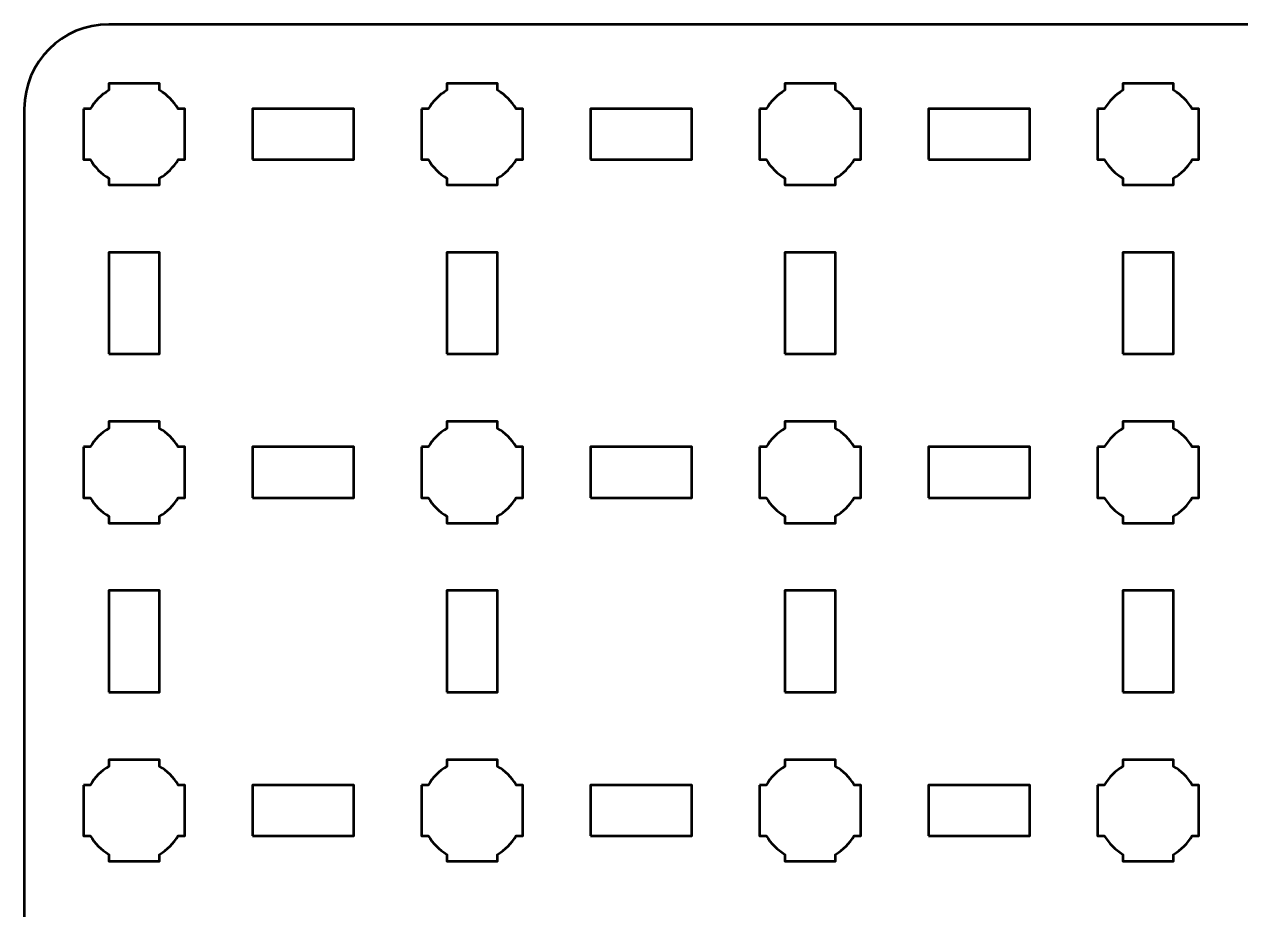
# Model space of a CAD drawing. Header units: centimetres. Extents: x -18.1 to -2.9, y -20.5 to -9.2.
# Drawn here: x -18.15 to -10.95, y -14.44 to -9.2 of the extents above; entities that cross this region are included whole.
import ezdxf

# ---------------------------------------------------------------- set-up
doc = ezdxf.new("R2010")
doc.units = ezdxf.units.CM
doc.header["$MEASUREMENT"] = 0
doc.layers.add('Layer 1', color=7, linetype='Continuous')

msp = doc.modelspace()

# ---------------------------------------------------------------- linework, layer by layer
at = {"layer": 'Layer 1', "lineweight": 53}
for points in [[(-16.8, -10), (-16.2, -10), (-16.2, -9.7), (-16.8, -9.7), (-16.8, -10)], [(-14.8, -10), (-14.2, -10), (-14.2, -9.7), (-14.8, -9.7), (-14.8, -10)], [(-12.8, -10), (-12.2, -10), (-12.2, -9.7), (-12.8, -9.7), (-12.8, -10)], [(-17.65, -11.15), (-17.35, -11.15), (-17.35, -10.55), (-17.65, -10.55), (-17.65, -11.15)], [(-15.65, -11.15), (-15.35, -11.15), (-15.35, -10.55), (-15.65, -10.55), (-15.65, -11.15)], [(-13.65, -11.15), (-13.35, -11.15), (-13.35, -10.55), (-13.65, -10.55), (-13.65, -11.15)], [(-11.65, -11.15), (-11.35, -11.15), (-11.35, -10.55), (-11.65, -10.55), (-11.65, -11.15)], [(-16.8, -12), (-16.2, -12), (-16.2, -11.7), (-16.8, -11.7), (-16.8, -12)], [(-14.8, -12), (-14.2, -12), (-14.2, -11.7), (-14.8, -11.7), (-14.8, -12)], [(-12.8, -12), (-12.2, -12), (-12.2, -11.7), (-12.8, -11.7), (-12.8, -12)], [(-17.65, -13.15), (-17.35, -13.15), (-17.35, -12.55), (-17.65, -12.55), (-17.65, -13.15)], [(-15.65, -13.15), (-15.35, -13.15), (-15.35, -12.55), (-15.65, -12.55), (-15.65, -13.15)], [(-13.65, -13.15), (-13.35, -13.15), (-13.35, -12.55), (-13.65, -12.55), (-13.65, -13.15)], [(-11.65, -13.15), (-11.35, -13.15), (-11.35, -12.55), (-11.65, -12.55), (-11.65, -13.15)], [(-16.8, -14), (-16.2, -14), (-16.2, -13.7), (-16.8, -13.7), (-16.8, -14)], [(-14.8, -14), (-14.2, -14), (-14.2, -13.7), (-14.8, -13.7), (-14.8, -14)], [(-12.8, -14), (-12.2, -14), (-12.2, -13.7), (-12.8, -13.7), (-12.8, -14)]]:
    msp.add_lwpolyline(points, close=True, dxfattribs=at)
for points, knots in [([(-18.15, -20), (-18.15, -20), (-18.15, -9.7), (-18.15, -9.7), (-18.15, -9.7), (-18.15, -9.42391), (-17.92609, -9.2), (-17.65, -9.2), (-17.65, -9.2), (-17.65, -9.2), (-3.35, -9.2), (-3.35, -9.2), (-3.35, -9.2), (-3.07391, -9.2), (-2.85, -9.42391), (-2.85, -9.7), (-2.85, -9.7), (-2.85, -9.7), (-2.85, -20), (-2.85, -20), (-2.85, -20), (-2.85, -20.27609), (-3.07391, -20.5), (-3.35, -20.5), (-3.35, -20.5), (-3.35, -20.5), (-17.65, -20.5), (-17.65, -20.5), (-17.65, -20.5), (-17.92609, -20.5), (-18.15, -20.27609), (-18.15, -20)], [0, 0, 0, 0, 0.125, 0.125, 0.125, 0.125, 0.25, 0.25, 0.25, 0.25, 0.375, 0.375, 0.375, 0.375, 0.5, 0.5, 0.5, 0.5, 0.625, 0.625, 0.625, 0.625, 0.75, 0.75, 0.75, 0.75, 0.875, 0.875, 0.875, 0.875, 1, 1, 1, 1]), ([(-17.8, -9.7), (-17.8, -9.7), (-17.75985, -9.7), (-17.75985, -9.7), (-17.75985, -9.7), (-17.7335, -9.65447), (-17.69553, -9.6165), (-17.65, -9.59015), (-17.65, -9.59015), (-17.65, -9.59015), (-17.65, -9.55), (-17.65, -9.55), (-17.65, -9.55), (-17.65, -9.55), (-17.5, -9.55), (-17.5, -9.55), (-17.5, -9.55), (-17.5, -9.55), (-17.35, -9.55), (-17.35, -9.55), (-17.35, -9.55), (-17.35, -9.55), (-17.35, -9.59015), (-17.35, -9.59015), (-17.35, -9.59015), (-17.30447, -9.6165), (-17.2665, -9.65447), (-17.24015, -9.7), (-17.24015, -9.7), (-17.24015, -9.7), (-17.2, -9.7), (-17.2, -9.7), (-17.2, -9.7), (-17.2, -9.7), (-17.2, -9.85), (-17.2, -9.85), (-17.2, -9.85), (-17.2, -9.85), (-17.2, -10), (-17.2, -10), (-17.2, -10), (-17.2, -10), (-17.24015, -10), (-17.24015, -10), (-17.24015, -10), (-17.2665, -10.04553), (-17.30447, -10.0835), (-17.35, -10.10985), (-17.35, -10.10985), (-17.35, -10.10985), (-17.35, -10.15), (-17.35, -10.15), (-17.35, -10.15), (-17.35, -10.15), (-17.5, -10.15), (-17.5, -10.15), (-17.5, -10.15), (-17.5, -10.15), (-17.65, -10.15), (-17.65, -10.15), (-17.65, -10.15), (-17.65, -10.15), (-17.65, -10.10985), (-17.65, -10.10985), (-17.65, -10.10985), (-17.69553, -10.0835), (-17.7335, -10.04553), (-17.75985, -10), (-17.75985, -10), (-17.75985, -10), (-17.8, -10), (-17.8, -10), (-17.8, -10), (-17.8, -10), (-17.8, -9.85), (-17.8, -9.85), (-17.8, -9.85), (-17.8, -9.85), (-17.8, -9.7), (-17.8, -9.7)], [0, 0, 0, 0, 0.05, 0.05, 0.05, 0.05, 0.1, 0.1, 0.1, 0.1, 0.15, 0.15, 0.15, 0.15, 0.2, 0.2, 0.2, 0.2, 0.25, 0.25, 0.25, 0.25, 0.3, 0.3, 0.3, 0.3, 0.35, 0.35, 0.35, 0.35, 0.4, 0.4, 0.4, 0.4, 0.45, 0.45, 0.45, 0.45, 0.5, 0.5, 0.5, 0.5, 0.55, 0.55, 0.55, 0.55, 0.6, 0.6, 0.6, 0.6, 0.65, 0.65, 0.65, 0.65, 0.7, 0.7, 0.7, 0.7, 0.75, 0.75, 0.75, 0.75, 0.8, 0.8, 0.8, 0.8, 0.85, 0.85, 0.85, 0.85, 0.9, 0.9, 0.9, 0.9, 0.95, 0.95, 0.95, 0.95, 1, 1, 1, 1]), ([(-15.8, -9.7), (-15.8, -9.7), (-15.75985, -9.7), (-15.75985, -9.7), (-15.75985, -9.7), (-15.7335, -9.65447), (-15.69553, -9.6165), (-15.65, -9.59015), (-15.65, -9.59015), (-15.65, -9.59015), (-15.65, -9.55), (-15.65, -9.55), (-15.65, -9.55), (-15.65, -9.55), (-15.5, -9.55), (-15.5, -9.55), (-15.5, -9.55), (-15.5, -9.55), (-15.35, -9.55), (-15.35, -9.55), (-15.35, -9.55), (-15.35, -9.55), (-15.35, -9.59015), (-15.35, -9.59015), (-15.35, -9.59015), (-15.30447, -9.6165), (-15.2665, -9.65447), (-15.24015, -9.7), (-15.24015, -9.7), (-15.24015, -9.7), (-15.2, -9.7), (-15.2, -9.7), (-15.2, -9.7), (-15.2, -9.7), (-15.2, -9.85), (-15.2, -9.85), (-15.2, -9.85), (-15.2, -9.85), (-15.2, -10), (-15.2, -10), (-15.2, -10), (-15.2, -10), (-15.24015, -10), (-15.24015, -10), (-15.24015, -10), (-15.2665, -10.04553), (-15.30447, -10.0835), (-15.35, -10.10985), (-15.35, -10.10985), (-15.35, -10.10985), (-15.35, -10.15), (-15.35, -10.15), (-15.35, -10.15), (-15.35, -10.15), (-15.5, -10.15), (-15.5, -10.15), (-15.5, -10.15), (-15.5, -10.15), (-15.65, -10.15), (-15.65, -10.15), (-15.65, -10.15), (-15.65, -10.15), (-15.65, -10.10985), (-15.65, -10.10985), (-15.65, -10.10985), (-15.69553, -10.0835), (-15.7335, -10.04553), (-15.75985, -10), (-15.75985, -10), (-15.75985, -10), (-15.8, -10), (-15.8, -10), (-15.8, -10), (-15.8, -10), (-15.8, -9.85), (-15.8, -9.85), (-15.8, -9.85), (-15.8, -9.85), (-15.8, -9.7), (-15.8, -9.7)], [0, 0, 0, 0, 0.05, 0.05, 0.05, 0.05, 0.1, 0.1, 0.1, 0.1, 0.15, 0.15, 0.15, 0.15, 0.2, 0.2, 0.2, 0.2, 0.25, 0.25, 0.25, 0.25, 0.3, 0.3, 0.3, 0.3, 0.35, 0.35, 0.35, 0.35, 0.4, 0.4, 0.4, 0.4, 0.45, 0.45, 0.45, 0.45, 0.5, 0.5, 0.5, 0.5, 0.55, 0.55, 0.55, 0.55, 0.6, 0.6, 0.6, 0.6, 0.65, 0.65, 0.65, 0.65, 0.7, 0.7, 0.7, 0.7, 0.75, 0.75, 0.75, 0.75, 0.8, 0.8, 0.8, 0.8, 0.85, 0.85, 0.85, 0.85, 0.9, 0.9, 0.9, 0.9, 0.95, 0.95, 0.95, 0.95, 1, 1, 1, 1]), ([(-13.8, -9.7), (-13.8, -9.7), (-13.75985, -9.7), (-13.75985, -9.7), (-13.75985, -9.7), (-13.7335, -9.65447), (-13.69553, -9.6165), (-13.65, -9.59015), (-13.65, -9.59015), (-13.65, -9.59015), (-13.65, -9.55), (-13.65, -9.55), (-13.65, -9.55), (-13.65, -9.55), (-13.5, -9.55), (-13.5, -9.55), (-13.5, -9.55), (-13.5, -9.55), (-13.35, -9.55), (-13.35, -9.55), (-13.35, -9.55), (-13.35, -9.55), (-13.35, -9.59015), (-13.35, -9.59015), (-13.35, -9.59015), (-13.30447, -9.6165), (-13.2665, -9.65447), (-13.24015, -9.7), (-13.24015, -9.7), (-13.24015, -9.7), (-13.2, -9.7), (-13.2, -9.7), (-13.2, -9.7), (-13.2, -9.7), (-13.2, -9.85), (-13.2, -9.85), (-13.2, -9.85), (-13.2, -9.85), (-13.2, -10), (-13.2, -10), (-13.2, -10), (-13.2, -10), (-13.24015, -10), (-13.24015, -10), (-13.24015, -10), (-13.2665, -10.04553), (-13.30447, -10.0835), (-13.35, -10.10985), (-13.35, -10.10985), (-13.35, -10.10985), (-13.35, -10.15), (-13.35, -10.15), (-13.35, -10.15), (-13.35, -10.15), (-13.5, -10.15), (-13.5, -10.15), (-13.5, -10.15), (-13.5, -10.15), (-13.65, -10.15), (-13.65, -10.15), (-13.65, -10.15), (-13.65, -10.15), (-13.65, -10.10985), (-13.65, -10.10985), (-13.65, -10.10985), (-13.69553, -10.0835), (-13.7335, -10.04553), (-13.75985, -10), (-13.75985, -10), (-13.75985, -10), (-13.8, -10), (-13.8, -10), (-13.8, -10), (-13.8, -10), (-13.8, -9.85), (-13.8, -9.85), (-13.8, -9.85), (-13.8, -9.85), (-13.8, -9.7), (-13.8, -9.7)], [0, 0, 0, 0, 0.05, 0.05, 0.05, 0.05, 0.1, 0.1, 0.1, 0.1, 0.15, 0.15, 0.15, 0.15, 0.2, 0.2, 0.2, 0.2, 0.25, 0.25, 0.25, 0.25, 0.3, 0.3, 0.3, 0.3, 0.35, 0.35, 0.35, 0.35, 0.4, 0.4, 0.4, 0.4, 0.45, 0.45, 0.45, 0.45, 0.5, 0.5, 0.5, 0.5, 0.55, 0.55, 0.55, 0.55, 0.6, 0.6, 0.6, 0.6, 0.65, 0.65, 0.65, 0.65, 0.7, 0.7, 0.7, 0.7, 0.75, 0.75, 0.75, 0.75, 0.8, 0.8, 0.8, 0.8, 0.85, 0.85, 0.85, 0.85, 0.9, 0.9, 0.9, 0.9, 0.95, 0.95, 0.95, 0.95, 1, 1, 1, 1]), ([(-11.8, -9.7), (-11.8, -9.7), (-11.75985, -9.7), (-11.75985, -9.7), (-11.75985, -9.7), (-11.7335, -9.65447), (-11.69553, -9.6165), (-11.65, -9.59015), (-11.65, -9.59015), (-11.65, -9.59015), (-11.65, -9.55), (-11.65, -9.55), (-11.65, -9.55), (-11.65, -9.55), (-11.5, -9.55), (-11.5, -9.55), (-11.5, -9.55), (-11.5, -9.55), (-11.35, -9.55), (-11.35, -9.55), (-11.35, -9.55), (-11.35, -9.55), (-11.35, -9.59015), (-11.35, -9.59015), (-11.35, -9.59015), (-11.30447, -9.6165), (-11.2665, -9.65447), (-11.24015, -9.7), (-11.24015, -9.7), (-11.24015, -9.7), (-11.2, -9.7), (-11.2, -9.7), (-11.2, -9.7), (-11.2, -9.7), (-11.2, -9.85), (-11.2, -9.85), (-11.2, -9.85), (-11.2, -9.85), (-11.2, -10), (-11.2, -10), (-11.2, -10), (-11.2, -10), (-11.24015, -10), (-11.24015, -10), (-11.24015, -10), (-11.2665, -10.04553), (-11.30447, -10.0835), (-11.35, -10.10985), (-11.35, -10.10985), (-11.35, -10.10985), (-11.35, -10.15), (-11.35, -10.15), (-11.35, -10.15), (-11.35, -10.15), (-11.5, -10.15), (-11.5, -10.15), (-11.5, -10.15), (-11.5, -10.15), (-11.65, -10.15), (-11.65, -10.15), (-11.65, -10.15), (-11.65, -10.15), (-11.65, -10.10985), (-11.65, -10.10985), (-11.65, -10.10985), (-11.69553, -10.0835), (-11.7335, -10.04553), (-11.75985, -10), (-11.75985, -10), (-11.75985, -10), (-11.8, -10), (-11.8, -10), (-11.8, -10), (-11.8, -10), (-11.8, -9.85), (-11.8, -9.85), (-11.8, -9.85), (-11.8, -9.85), (-11.8, -9.7), (-11.8, -9.7)], [0, 0, 0, 0, 0.05, 0.05, 0.05, 0.05, 0.1, 0.1, 0.1, 0.1, 0.15, 0.15, 0.15, 0.15, 0.2, 0.2, 0.2, 0.2, 0.25, 0.25, 0.25, 0.25, 0.3, 0.3, 0.3, 0.3, 0.35, 0.35, 0.35, 0.35, 0.4, 0.4, 0.4, 0.4, 0.45, 0.45, 0.45, 0.45, 0.5, 0.5, 0.5, 0.5, 0.55, 0.55, 0.55, 0.55, 0.6, 0.6, 0.6, 0.6, 0.65, 0.65, 0.65, 0.65, 0.7, 0.7, 0.7, 0.7, 0.75, 0.75, 0.75, 0.75, 0.8, 0.8, 0.8, 0.8, 0.85, 0.85, 0.85, 0.85, 0.9, 0.9, 0.9, 0.9, 0.95, 0.95, 0.95, 0.95, 1, 1, 1, 1]), ([(-17.8, -11.7), (-17.8, -11.7), (-17.75985, -11.7), (-17.75985, -11.7), (-17.75985, -11.7), (-17.7335, -11.65447), (-17.69553, -11.6165), (-17.65, -11.59015), (-17.65, -11.59015), (-17.65, -11.59015), (-17.65, -11.55), (-17.65, -11.55), (-17.65, -11.55), (-17.65, -11.55), (-17.5, -11.55), (-17.5, -11.55), (-17.5, -11.55), (-17.5, -11.55), (-17.35, -11.55), (-17.35, -11.55), (-17.35, -11.55), (-17.35, -11.55), (-17.35, -11.59015), (-17.35, -11.59015), (-17.35, -11.59015), (-17.30447, -11.6165), (-17.2665, -11.65447), (-17.24015, -11.7), (-17.24015, -11.7), (-17.24015, -11.7), (-17.2, -11.7), (-17.2, -11.7), (-17.2, -11.7), (-17.2, -11.7), (-17.2, -11.85), (-17.2, -11.85), (-17.2, -11.85), (-17.2, -11.85), (-17.2, -12), (-17.2, -12), (-17.2, -12), (-17.2, -12), (-17.24015, -12), (-17.24015, -12), (-17.24015, -12), (-17.2665, -12.04553), (-17.30447, -12.0835), (-17.35, -12.10985), (-17.35, -12.10985), (-17.35, -12.10985), (-17.35, -12.15), (-17.35, -12.15), (-17.35, -12.15), (-17.35, -12.15), (-17.5, -12.15), (-17.5, -12.15), (-17.5, -12.15), (-17.5, -12.15), (-17.65, -12.15), (-17.65, -12.15), (-17.65, -12.15), (-17.65, -12.15), (-17.65, -12.10985), (-17.65, -12.10985), (-17.65, -12.10985), (-17.69553, -12.0835), (-17.7335, -12.04553), (-17.75985, -12), (-17.75985, -12), (-17.75985, -12), (-17.8, -12), (-17.8, -12), (-17.8, -12), (-17.8, -12), (-17.8, -11.85), (-17.8, -11.85), (-17.8, -11.85), (-17.8, -11.85), (-17.8, -11.7), (-17.8, -11.7)], [0, 0, 0, 0, 0.05, 0.05, 0.05, 0.05, 0.1, 0.1, 0.1, 0.1, 0.15, 0.15, 0.15, 0.15, 0.2, 0.2, 0.2, 0.2, 0.25, 0.25, 0.25, 0.25, 0.3, 0.3, 0.3, 0.3, 0.35, 0.35, 0.35, 0.35, 0.4, 0.4, 0.4, 0.4, 0.45, 0.45, 0.45, 0.45, 0.5, 0.5, 0.5, 0.5, 0.55, 0.55, 0.55, 0.55, 0.6, 0.6, 0.6, 0.6, 0.65, 0.65, 0.65, 0.65, 0.7, 0.7, 0.7, 0.7, 0.75, 0.75, 0.75, 0.75, 0.8, 0.8, 0.8, 0.8, 0.85, 0.85, 0.85, 0.85, 0.9, 0.9, 0.9, 0.9, 0.95, 0.95, 0.95, 0.95, 1, 1, 1, 1]), ([(-15.8, -11.7), (-15.8, -11.7), (-15.75985, -11.7), (-15.75985, -11.7), (-15.75985, -11.7), (-15.7335, -11.65447), (-15.69553, -11.6165), (-15.65, -11.59015), (-15.65, -11.59015), (-15.65, -11.59015), (-15.65, -11.55), (-15.65, -11.55), (-15.65, -11.55), (-15.65, -11.55), (-15.5, -11.55), (-15.5, -11.55), (-15.5, -11.55), (-15.5, -11.55), (-15.35, -11.55), (-15.35, -11.55), (-15.35, -11.55), (-15.35, -11.55), (-15.35, -11.59015), (-15.35, -11.59015), (-15.35, -11.59015), (-15.30447, -11.6165), (-15.2665, -11.65447), (-15.24015, -11.7), (-15.24015, -11.7), (-15.24015, -11.7), (-15.2, -11.7), (-15.2, -11.7), (-15.2, -11.7), (-15.2, -11.7), (-15.2, -11.85), (-15.2, -11.85), (-15.2, -11.85), (-15.2, -11.85), (-15.2, -12), (-15.2, -12), (-15.2, -12), (-15.2, -12), (-15.24015, -12), (-15.24015, -12), (-15.24015, -12), (-15.2665, -12.04553), (-15.30447, -12.0835), (-15.35, -12.10985), (-15.35, -12.10985), (-15.35, -12.10985), (-15.35, -12.15), (-15.35, -12.15), (-15.35, -12.15), (-15.35, -12.15), (-15.5, -12.15), (-15.5, -12.15), (-15.5, -12.15), (-15.5, -12.15), (-15.65, -12.15), (-15.65, -12.15), (-15.65, -12.15), (-15.65, -12.15), (-15.65, -12.10985), (-15.65, -12.10985), (-15.65, -12.10985), (-15.69553, -12.0835), (-15.7335, -12.04553), (-15.75985, -12), (-15.75985, -12), (-15.75985, -12), (-15.8, -12), (-15.8, -12), (-15.8, -12), (-15.8, -12), (-15.8, -11.85), (-15.8, -11.85), (-15.8, -11.85), (-15.8, -11.85), (-15.8, -11.7), (-15.8, -11.7)], [0, 0, 0, 0, 0.05, 0.05, 0.05, 0.05, 0.1, 0.1, 0.1, 0.1, 0.15, 0.15, 0.15, 0.15, 0.2, 0.2, 0.2, 0.2, 0.25, 0.25, 0.25, 0.25, 0.3, 0.3, 0.3, 0.3, 0.35, 0.35, 0.35, 0.35, 0.4, 0.4, 0.4, 0.4, 0.45, 0.45, 0.45, 0.45, 0.5, 0.5, 0.5, 0.5, 0.55, 0.55, 0.55, 0.55, 0.6, 0.6, 0.6, 0.6, 0.65, 0.65, 0.65, 0.65, 0.7, 0.7, 0.7, 0.7, 0.75, 0.75, 0.75, 0.75, 0.8, 0.8, 0.8, 0.8, 0.85, 0.85, 0.85, 0.85, 0.9, 0.9, 0.9, 0.9, 0.95, 0.95, 0.95, 0.95, 1, 1, 1, 1]), ([(-13.8, -11.7), (-13.8, -11.7), (-13.75985, -11.7), (-13.75985, -11.7), (-13.75985, -11.7), (-13.7335, -11.65447), (-13.69553, -11.6165), (-13.65, -11.59015), (-13.65, -11.59015), (-13.65, -11.59015), (-13.65, -11.55), (-13.65, -11.55), (-13.65, -11.55), (-13.65, -11.55), (-13.5, -11.55), (-13.5, -11.55), (-13.5, -11.55), (-13.5, -11.55), (-13.35, -11.55), (-13.35, -11.55), (-13.35, -11.55), (-13.35, -11.55), (-13.35, -11.59015), (-13.35, -11.59015), (-13.35, -11.59015), (-13.30447, -11.6165), (-13.2665, -11.65447), (-13.24015, -11.7), (-13.24015, -11.7), (-13.24015, -11.7), (-13.2, -11.7), (-13.2, -11.7), (-13.2, -11.7), (-13.2, -11.7), (-13.2, -11.85), (-13.2, -11.85), (-13.2, -11.85), (-13.2, -11.85), (-13.2, -12), (-13.2, -12), (-13.2, -12), (-13.2, -12), (-13.24015, -12), (-13.24015, -12), (-13.24015, -12), (-13.2665, -12.04553), (-13.30447, -12.0835), (-13.35, -12.10985), (-13.35, -12.10985), (-13.35, -12.10985), (-13.35, -12.15), (-13.35, -12.15), (-13.35, -12.15), (-13.35, -12.15), (-13.5, -12.15), (-13.5, -12.15), (-13.5, -12.15), (-13.5, -12.15), (-13.65, -12.15), (-13.65, -12.15), (-13.65, -12.15), (-13.65, -12.15), (-13.65, -12.10985), (-13.65, -12.10985), (-13.65, -12.10985), (-13.69553, -12.0835), (-13.7335, -12.04553), (-13.75985, -12), (-13.75985, -12), (-13.75985, -12), (-13.8, -12), (-13.8, -12), (-13.8, -12), (-13.8, -12), (-13.8, -11.85), (-13.8, -11.85), (-13.8, -11.85), (-13.8, -11.85), (-13.8, -11.7), (-13.8, -11.7)], [0, 0, 0, 0, 0.05, 0.05, 0.05, 0.05, 0.1, 0.1, 0.1, 0.1, 0.15, 0.15, 0.15, 0.15, 0.2, 0.2, 0.2, 0.2, 0.25, 0.25, 0.25, 0.25, 0.3, 0.3, 0.3, 0.3, 0.35, 0.35, 0.35, 0.35, 0.4, 0.4, 0.4, 0.4, 0.45, 0.45, 0.45, 0.45, 0.5, 0.5, 0.5, 0.5, 0.55, 0.55, 0.55, 0.55, 0.6, 0.6, 0.6, 0.6, 0.65, 0.65, 0.65, 0.65, 0.7, 0.7, 0.7, 0.7, 0.75, 0.75, 0.75, 0.75, 0.8, 0.8, 0.8, 0.8, 0.85, 0.85, 0.85, 0.85, 0.9, 0.9, 0.9, 0.9, 0.95, 0.95, 0.95, 0.95, 1, 1, 1, 1]), ([(-11.8, -11.7), (-11.8, -11.7), (-11.75985, -11.7), (-11.75985, -11.7), (-11.75985, -11.7), (-11.7335, -11.65447), (-11.69553, -11.6165), (-11.65, -11.59015), (-11.65, -11.59015), (-11.65, -11.59015), (-11.65, -11.55), (-11.65, -11.55), (-11.65, -11.55), (-11.65, -11.55), (-11.5, -11.55), (-11.5, -11.55), (-11.5, -11.55), (-11.5, -11.55), (-11.35, -11.55), (-11.35, -11.55), (-11.35, -11.55), (-11.35, -11.55), (-11.35, -11.59015), (-11.35, -11.59015), (-11.35, -11.59015), (-11.30447, -11.6165), (-11.2665, -11.65447), (-11.24015, -11.7), (-11.24015, -11.7), (-11.24015, -11.7), (-11.2, -11.7), (-11.2, -11.7), (-11.2, -11.7), (-11.2, -11.7), (-11.2, -11.85), (-11.2, -11.85), (-11.2, -11.85), (-11.2, -11.85), (-11.2, -12), (-11.2, -12), (-11.2, -12), (-11.2, -12), (-11.24015, -12), (-11.24015, -12), (-11.24015, -12), (-11.2665, -12.04553), (-11.30447, -12.0835), (-11.35, -12.10985), (-11.35, -12.10985), (-11.35, -12.10985), (-11.35, -12.15), (-11.35, -12.15), (-11.35, -12.15), (-11.35, -12.15), (-11.5, -12.15), (-11.5, -12.15), (-11.5, -12.15), (-11.5, -12.15), (-11.65, -12.15), (-11.65, -12.15), (-11.65, -12.15), (-11.65, -12.15), (-11.65, -12.10985), (-11.65, -12.10985), (-11.65, -12.10985), (-11.69553, -12.0835), (-11.7335, -12.04553), (-11.75985, -12), (-11.75985, -12), (-11.75985, -12), (-11.8, -12), (-11.8, -12), (-11.8, -12), (-11.8, -12), (-11.8, -11.85), (-11.8, -11.85), (-11.8, -11.85), (-11.8, -11.85), (-11.8, -11.7), (-11.8, -11.7)], [0, 0, 0, 0, 0.05, 0.05, 0.05, 0.05, 0.1, 0.1, 0.1, 0.1, 0.15, 0.15, 0.15, 0.15, 0.2, 0.2, 0.2, 0.2, 0.25, 0.25, 0.25, 0.25, 0.3, 0.3, 0.3, 0.3, 0.35, 0.35, 0.35, 0.35, 0.4, 0.4, 0.4, 0.4, 0.45, 0.45, 0.45, 0.45, 0.5, 0.5, 0.5, 0.5, 0.55, 0.55, 0.55, 0.55, 0.6, 0.6, 0.6, 0.6, 0.65, 0.65, 0.65, 0.65, 0.7, 0.7, 0.7, 0.7, 0.75, 0.75, 0.75, 0.75, 0.8, 0.8, 0.8, 0.8, 0.85, 0.85, 0.85, 0.85, 0.9, 0.9, 0.9, 0.9, 0.95, 0.95, 0.95, 0.95, 1, 1, 1, 1]), ([(-17.8, -13.7), (-17.8, -13.7), (-17.75985, -13.7), (-17.75985, -13.7), (-17.75985, -13.7), (-17.7335, -13.65447), (-17.69553, -13.6165), (-17.65, -13.59015), (-17.65, -13.59015), (-17.65, -13.59015), (-17.65, -13.55), (-17.65, -13.55), (-17.65, -13.55), (-17.65, -13.55), (-17.5, -13.55), (-17.5, -13.55), (-17.5, -13.55), (-17.5, -13.55), (-17.35, -13.55), (-17.35, -13.55), (-17.35, -13.55), (-17.35, -13.55), (-17.35, -13.59015), (-17.35, -13.59015), (-17.35, -13.59015), (-17.30447, -13.6165), (-17.2665, -13.65447), (-17.24015, -13.7), (-17.24015, -13.7), (-17.24015, -13.7), (-17.2, -13.7), (-17.2, -13.7), (-17.2, -13.7), (-17.2, -13.7), (-17.2, -13.85), (-17.2, -13.85), (-17.2, -13.85), (-17.2, -13.85), (-17.2, -14), (-17.2, -14), (-17.2, -14), (-17.2, -14), (-17.24015, -14), (-17.24015, -14), (-17.24015, -14), (-17.2665, -14.04553), (-17.30447, -14.0835), (-17.35, -14.10985), (-17.35, -14.10985), (-17.35, -14.10985), (-17.35, -14.15), (-17.35, -14.15), (-17.35, -14.15), (-17.35, -14.15), (-17.5, -14.15), (-17.5, -14.15), (-17.5, -14.15), (-17.5, -14.15), (-17.65, -14.15), (-17.65, -14.15), (-17.65, -14.15), (-17.65, -14.15), (-17.65, -14.10985), (-17.65, -14.10985), (-17.65, -14.10985), (-17.69553, -14.0835), (-17.7335, -14.04553), (-17.75985, -14), (-17.75985, -14), (-17.75985, -14), (-17.8, -14), (-17.8, -14), (-17.8, -14), (-17.8, -14), (-17.8, -13.85), (-17.8, -13.85), (-17.8, -13.85), (-17.8, -13.85), (-17.8, -13.7), (-17.8, -13.7)], [0, 0, 0, 0, 0.05, 0.05, 0.05, 0.05, 0.1, 0.1, 0.1, 0.1, 0.15, 0.15, 0.15, 0.15, 0.2, 0.2, 0.2, 0.2, 0.25, 0.25, 0.25, 0.25, 0.3, 0.3, 0.3, 0.3, 0.35, 0.35, 0.35, 0.35, 0.4, 0.4, 0.4, 0.4, 0.45, 0.45, 0.45, 0.45, 0.5, 0.5, 0.5, 0.5, 0.55, 0.55, 0.55, 0.55, 0.6, 0.6, 0.6, 0.6, 0.65, 0.65, 0.65, 0.65, 0.7, 0.7, 0.7, 0.7, 0.75, 0.75, 0.75, 0.75, 0.8, 0.8, 0.8, 0.8, 0.85, 0.85, 0.85, 0.85, 0.9, 0.9, 0.9, 0.9, 0.95, 0.95, 0.95, 0.95, 1, 1, 1, 1]), ([(-15.8, -13.7), (-15.8, -13.7), (-15.75985, -13.7), (-15.75985, -13.7), (-15.75985, -13.7), (-15.7335, -13.65447), (-15.69553, -13.6165), (-15.65, -13.59015), (-15.65, -13.59015), (-15.65, -13.59015), (-15.65, -13.55), (-15.65, -13.55), (-15.65, -13.55), (-15.65, -13.55), (-15.5, -13.55), (-15.5, -13.55), (-15.5, -13.55), (-15.5, -13.55), (-15.35, -13.55), (-15.35, -13.55), (-15.35, -13.55), (-15.35, -13.55), (-15.35, -13.59015), (-15.35, -13.59015), (-15.35, -13.59015), (-15.30447, -13.6165), (-15.2665, -13.65447), (-15.24015, -13.7), (-15.24015, -13.7), (-15.24015, -13.7), (-15.2, -13.7), (-15.2, -13.7), (-15.2, -13.7), (-15.2, -13.7), (-15.2, -13.85), (-15.2, -13.85), (-15.2, -13.85), (-15.2, -13.85), (-15.2, -14), (-15.2, -14), (-15.2, -14), (-15.2, -14), (-15.24015, -14), (-15.24015, -14), (-15.24015, -14), (-15.2665, -14.04553), (-15.30447, -14.0835), (-15.35, -14.10985), (-15.35, -14.10985), (-15.35, -14.10985), (-15.35, -14.15), (-15.35, -14.15), (-15.35, -14.15), (-15.35, -14.15), (-15.5, -14.15), (-15.5, -14.15), (-15.5, -14.15), (-15.5, -14.15), (-15.65, -14.15), (-15.65, -14.15), (-15.65, -14.15), (-15.65, -14.15), (-15.65, -14.10985), (-15.65, -14.10985), (-15.65, -14.10985), (-15.69553, -14.0835), (-15.7335, -14.04553), (-15.75985, -14), (-15.75985, -14), (-15.75985, -14), (-15.8, -14), (-15.8, -14), (-15.8, -14), (-15.8, -14), (-15.8, -13.85), (-15.8, -13.85), (-15.8, -13.85), (-15.8, -13.85), (-15.8, -13.7), (-15.8, -13.7)], [0, 0, 0, 0, 0.05, 0.05, 0.05, 0.05, 0.1, 0.1, 0.1, 0.1, 0.15, 0.15, 0.15, 0.15, 0.2, 0.2, 0.2, 0.2, 0.25, 0.25, 0.25, 0.25, 0.3, 0.3, 0.3, 0.3, 0.35, 0.35, 0.35, 0.35, 0.4, 0.4, 0.4, 0.4, 0.45, 0.45, 0.45, 0.45, 0.5, 0.5, 0.5, 0.5, 0.55, 0.55, 0.55, 0.55, 0.6, 0.6, 0.6, 0.6, 0.65, 0.65, 0.65, 0.65, 0.7, 0.7, 0.7, 0.7, 0.75, 0.75, 0.75, 0.75, 0.8, 0.8, 0.8, 0.8, 0.85, 0.85, 0.85, 0.85, 0.9, 0.9, 0.9, 0.9, 0.95, 0.95, 0.95, 0.95, 1, 1, 1, 1]), ([(-13.8, -13.7), (-13.8, -13.7), (-13.75985, -13.7), (-13.75985, -13.7), (-13.75985, -13.7), (-13.7335, -13.65447), (-13.69553, -13.6165), (-13.65, -13.59015), (-13.65, -13.59015), (-13.65, -13.59015), (-13.65, -13.55), (-13.65, -13.55), (-13.65, -13.55), (-13.65, -13.55), (-13.5, -13.55), (-13.5, -13.55), (-13.5, -13.55), (-13.5, -13.55), (-13.35, -13.55), (-13.35, -13.55), (-13.35, -13.55), (-13.35, -13.55), (-13.35, -13.59015), (-13.35, -13.59015), (-13.35, -13.59015), (-13.30447, -13.6165), (-13.2665, -13.65447), (-13.24015, -13.7), (-13.24015, -13.7), (-13.24015, -13.7), (-13.2, -13.7), (-13.2, -13.7), (-13.2, -13.7), (-13.2, -13.7), (-13.2, -13.85), (-13.2, -13.85), (-13.2, -13.85), (-13.2, -13.85), (-13.2, -14), (-13.2, -14), (-13.2, -14), (-13.2, -14), (-13.24015, -14), (-13.24015, -14), (-13.24015, -14), (-13.2665, -14.04553), (-13.30447, -14.0835), (-13.35, -14.10985), (-13.35, -14.10985), (-13.35, -14.10985), (-13.35, -14.15), (-13.35, -14.15), (-13.35, -14.15), (-13.35, -14.15), (-13.5, -14.15), (-13.5, -14.15), (-13.5, -14.15), (-13.5, -14.15), (-13.65, -14.15), (-13.65, -14.15), (-13.65, -14.15), (-13.65, -14.15), (-13.65, -14.10985), (-13.65, -14.10985), (-13.65, -14.10985), (-13.69553, -14.0835), (-13.7335, -14.04553), (-13.75985, -14), (-13.75985, -14), (-13.75985, -14), (-13.8, -14), (-13.8, -14), (-13.8, -14), (-13.8, -14), (-13.8, -13.85), (-13.8, -13.85), (-13.8, -13.85), (-13.8, -13.85), (-13.8, -13.7), (-13.8, -13.7)], [0, 0, 0, 0, 0.05, 0.05, 0.05, 0.05, 0.1, 0.1, 0.1, 0.1, 0.15, 0.15, 0.15, 0.15, 0.2, 0.2, 0.2, 0.2, 0.25, 0.25, 0.25, 0.25, 0.3, 0.3, 0.3, 0.3, 0.35, 0.35, 0.35, 0.35, 0.4, 0.4, 0.4, 0.4, 0.45, 0.45, 0.45, 0.45, 0.5, 0.5, 0.5, 0.5, 0.55, 0.55, 0.55, 0.55, 0.6, 0.6, 0.6, 0.6, 0.65, 0.65, 0.65, 0.65, 0.7, 0.7, 0.7, 0.7, 0.75, 0.75, 0.75, 0.75, 0.8, 0.8, 0.8, 0.8, 0.85, 0.85, 0.85, 0.85, 0.9, 0.9, 0.9, 0.9, 0.95, 0.95, 0.95, 0.95, 1, 1, 1, 1]), ([(-11.8, -13.7), (-11.8, -13.7), (-11.75985, -13.7), (-11.75985, -13.7), (-11.75985, -13.7), (-11.7335, -13.65447), (-11.69553, -13.6165), (-11.65, -13.59015), (-11.65, -13.59015), (-11.65, -13.59015), (-11.65, -13.55), (-11.65, -13.55), (-11.65, -13.55), (-11.65, -13.55), (-11.5, -13.55), (-11.5, -13.55), (-11.5, -13.55), (-11.5, -13.55), (-11.35, -13.55), (-11.35, -13.55), (-11.35, -13.55), (-11.35, -13.55), (-11.35, -13.59015), (-11.35, -13.59015), (-11.35, -13.59015), (-11.30447, -13.6165), (-11.2665, -13.65447), (-11.24015, -13.7), (-11.24015, -13.7), (-11.24015, -13.7), (-11.2, -13.7), (-11.2, -13.7), (-11.2, -13.7), (-11.2, -13.7), (-11.2, -13.85), (-11.2, -13.85), (-11.2, -13.85), (-11.2, -13.85), (-11.2, -14), (-11.2, -14), (-11.2, -14), (-11.2, -14), (-11.24015, -14), (-11.24015, -14), (-11.24015, -14), (-11.2665, -14.04553), (-11.30447, -14.0835), (-11.35, -14.10985), (-11.35, -14.10985), (-11.35, -14.10985), (-11.35, -14.15), (-11.35, -14.15), (-11.35, -14.15), (-11.35, -14.15), (-11.5, -14.15), (-11.5, -14.15), (-11.5, -14.15), (-11.5, -14.15), (-11.65, -14.15), (-11.65, -14.15), (-11.65, -14.15), (-11.65, -14.15), (-11.65, -14.10985), (-11.65, -14.10985), (-11.65, -14.10985), (-11.69553, -14.0835), (-11.7335, -14.04553), (-11.75985, -14), (-11.75985, -14), (-11.75985, -14), (-11.8, -14), (-11.8, -14), (-11.8, -14), (-11.8, -14), (-11.8, -13.85), (-11.8, -13.85), (-11.8, -13.85), (-11.8, -13.85), (-11.8, -13.7), (-11.8, -13.7)], [0, 0, 0, 0, 0.05, 0.05, 0.05, 0.05, 0.1, 0.1, 0.1, 0.1, 0.15, 0.15, 0.15, 0.15, 0.2, 0.2, 0.2, 0.2, 0.25, 0.25, 0.25, 0.25, 0.3, 0.3, 0.3, 0.3, 0.35, 0.35, 0.35, 0.35, 0.4, 0.4, 0.4, 0.4, 0.45, 0.45, 0.45, 0.45, 0.5, 0.5, 0.5, 0.5, 0.55, 0.55, 0.55, 0.55, 0.6, 0.6, 0.6, 0.6, 0.65, 0.65, 0.65, 0.65, 0.7, 0.7, 0.7, 0.7, 0.75, 0.75, 0.75, 0.75, 0.8, 0.8, 0.8, 0.8, 0.85, 0.85, 0.85, 0.85, 0.9, 0.9, 0.9, 0.9, 0.95, 0.95, 0.95, 0.95, 1, 1, 1, 1])]:
    msp.add_open_spline(points, degree=3, knots=knots, dxfattribs=at)

doc.saveas('drawing.dxf')
